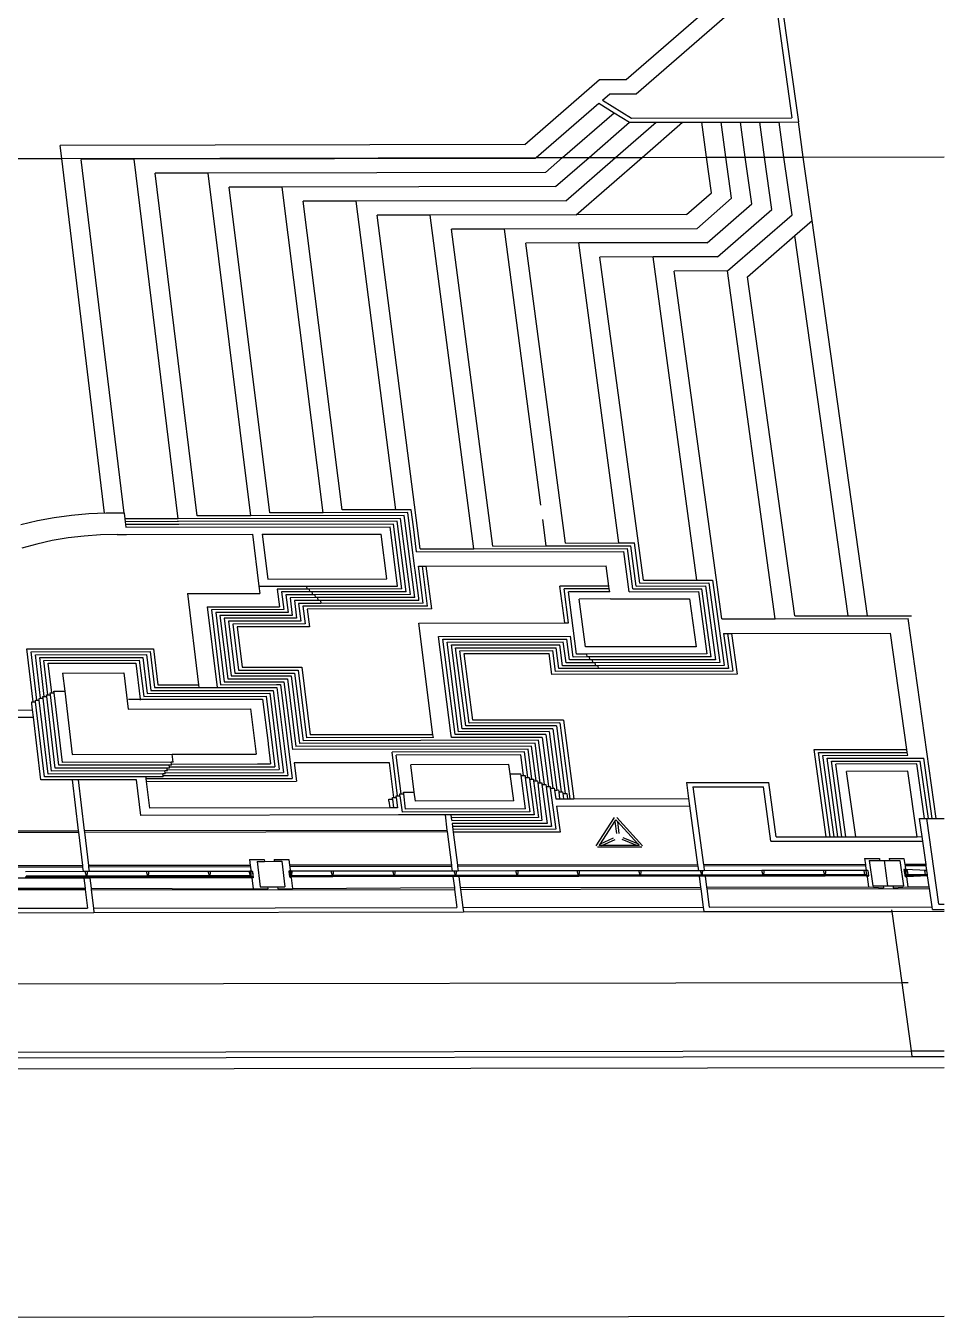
# Model space of a CAD drawing. Extents: x -83 to 83, y -28 to 43.
# Drawn here: x 59.2 to 83.23, y -25.63 to 8.21 of the extents above; entities that cross this region are included whole.
import ezdxf

# ---------------------------------------------------------------- set-up
doc = ezdxf.new("R2010")
doc.units = 0
doc.layers.get('0').update_dxf_attribs({"linetype": 'CONTINUOUS'})

msp = doc.modelspace()

# ---------------------------------------------------------------- linework, layer by layer
for p, q in [((74.904, 6.807), (77.523, 9.083)), ((75.172, 6.438), (78.106, 8.99)), ((78.801, 8.991), (79.247, 5.807)), ((78.952, 8.991), (79.414, 5.697)), ((72.257, 5.107), (74.213, 6.806)), ((74.213, 6.806), (74.904, 6.807)), ((74.285, 6.269), (74.478, 6.437)), ((74.478, 6.437), (75.172, 6.438)), ((72.554, 4.764), (74.192, 6.189)), ((74.192, 6.189), (74.595, 5.939)), ((74.285, 6.269), (75.043, 5.799)), ((73.246, 4.766), (74.595, 5.939)), ((74.595, 5.939), (74.998, 5.688)), ((75.043, 5.799), (79.247, 5.807)), ((73.939, 4.767), (74.998, 5.688)), ((74.632, 4.768), (75.69, 5.69)), ((74.998, 5.688), (75.69, 5.69)), ((75.324, 4.77), (76.382, 5.691)), ((75.69, 5.69), (76.382, 5.691)), ((76.382, 5.691), (76.887, 5.692)), ((76.887, 5.692), (77.392, 5.693)), ((77.013, 4.773), (76.887, 5.692)), ((77.392, 5.693), (77.898, 5.694)), ((77.519, 4.774), (77.392, 5.693)), ((77.898, 5.694), (78.403, 5.695)), ((78.025, 4.775), (77.898, 5.694)), ((78.403, 5.695), (78.908, 5.696)), ((78.531, 4.776), (78.403, 5.695)), ((78.908, 5.696), (79.414, 5.697)), ((79.036, 4.777), (78.908, 5.696)), ((79.542, 4.778), (79.414, 5.697)), ((72.257, 5.107), (60.1, 5.084)), ((60.142, 4.741), (60.1, 5.084)), ((52.677, 4.727), (60.142, 4.741)), ((60.142, 4.741), (72.554, 4.764)), ((61.258, -4.545), (60.142, 4.741)), ((72.525, 4.739), (62.034, 4.719)), ((72.525, 4.739), (72.554, 4.764)), ((72.554, 4.764), (73.246, 4.766)), ((72.793, 4.372), (73.246, 4.766)), ((73.062, 4.004), (73.939, 4.767)), ((73.246, 4.766), (73.939, 4.767)), ((73.33, 3.635), (74.632, 4.768)), ((73.599, 3.267), (75.324, 4.77)), ((73.939, 4.767), (74.632, 4.768)), ((74.632, 4.768), (75.324, 4.77)), ((75.324, 4.77), (77.013, 4.773)), ((77.013, 4.773), (77.519, 4.774)), ((77.141, 3.843), (77.013, 4.773)), ((77.519, 4.774), (78.025, 4.775)), ((77.668, 3.698), (77.519, 4.774)), ((78.025, 4.775), (78.531, 4.776)), ((78.194, 3.553), (78.025, 4.775)), ((78.531, 4.776), (79.036, 4.777)), ((78.721, 3.409), (78.531, 4.776)), ((79.036, 4.777), (79.542, 4.778)), ((79.248, 3.264), (79.036, 4.777)), ((79.542, 4.778), (83.229, 4.785)), ((79.775, 3.119), (79.542, 4.778)), ((62.034, 4.719), (60.648, 4.717)), ((61.767, -4.544), (60.648, 4.717)), ((63.184, -4.693), (62.034, 4.719)), ((63.969, 4.355), (62.583, 4.352)), ((63.683, -4.617), (62.583, 4.352)), ((72.793, 4.372), (63.969, 4.355)), ((65.082, -4.615), (63.969, 4.355)), ((65.905, 3.99), (64.518, 3.988)), ((65.581, -4.539), (64.518, 3.988)), ((73.062, 4.004), (65.905, 3.99)), ((66.979, -4.535), (65.905, 3.99)), ((76.488, 3.272), (77.141, 3.843)), ((67.843, 3.625), (66.456, 3.623)), ((67.479, -4.46), (66.456, 3.623)), ((73.33, 3.635), (67.843, 3.625)), ((68.877, -4.458), (67.843, 3.625)), ((76.758, 2.903), (77.668, 3.698)), ((77.029, 2.534), (78.194, 3.553)), ((77.299, 2.165), (78.721, 3.409)), ((69.783, 3.26), (68.395, 3.257)), ((69.518, -5.485), (68.395, 3.257)), ((73.599, 3.267), (69.783, 3.26)), ((70.918, -5.483), (69.783, 3.26)), ((76.488, 3.272), (73.599, 3.267)), ((77.558, 1.795), (79.248, 3.264)), ((79.325, 2.725), (79.775, 3.119)), ((81.224, -7.235), (79.775, 3.119)), ((71.724, 2.894), (70.336, 2.892)), ((71.417, -5.407), (70.336, 2.892)), ((76.758, 2.903), (71.724, 2.894)), ((72.677, -4.333), (71.724, 2.894)), ((78.085, 1.639), (79.325, 2.725)), ((80.714, -7.236), (79.325, 2.725)), ((73.667, 2.528), (72.278, 2.526)), ((73.317, -5.329), (72.278, 2.526)), ((77.029, 2.534), (73.667, 2.528)), ((74.717, -5.326), (73.667, 2.528)), ((75.611, 2.162), (74.222, 2.159)), ((75.358, -6.303), (74.222, 2.159)), ((77.299, 2.165), (75.611, 2.162)), ((76.759, -6.3), (75.611, 2.162)), ((77.558, 1.795), (76.167, 1.793)), ((77.407, -7.317), (76.167, 1.793)), ((78.811, -7.314), (77.558, 1.795)), ((79.325, -7.238), (78.085, 1.639)), ((59.941, -4.667), (59.501, -4.748)), ((60.39, -4.606), (59.941, -4.667)), ((60.844, -4.565), (60.39, -4.606)), ((61.304, -4.544), (60.844, -4.565)), ((61.767, -4.544), (61.304, -4.544)), ((61.767, -4.544), (61.785, -4.695)), ((63.184, -4.693), (61.785, -4.695)), ((61.785, -4.695), (61.785, -4.695)), ((61.785, -4.695), (61.794, -4.77)), ((69.006, -4.683), (63.184, -4.693)), ((65.082, -4.615), (63.683, -4.617)), ((69.099, -4.608), (65.082, -4.615)), ((66.979, -4.535), (65.581, -4.539)), ((69.191, -4.529), (66.979, -4.535)), ((66.98, -4.536), (66.979, -4.535)), ((68.877, -4.458), (67.479, -4.46)), ((69.284, -4.457), (68.877, -4.458)), ((69.262, -6.68), (69.006, -4.683)), ((69.374, -6.755), (69.099, -4.608)), ((69.371, -5.937), (69.191, -4.529)), ((69.341, -4.904), (69.284, -4.457)), ((72.818, -5.405), (72.727, -4.713)), ((59.501, -4.748), (59.071, -4.85)), ((63.156, -4.768), (61.794, -4.77)), ((61.794, -4.77), (61.803, -4.845)), ((63.166, -4.843), (61.803, -4.845)), ((61.803, -4.845), (61.812, -4.916)), ((61.812, -4.916), (68.728, -4.905)), ((63.191, -4.768), (63.156, -4.768)), ((63.2, -4.843), (63.166, -4.843)), ((68.914, -4.758), (63.191, -4.768)), ((68.821, -4.833), (63.2, -4.843)), ((68.926, -6.455), (68.728, -4.905)), ((69.038, -6.53), (68.821, -4.833)), ((69.15, -6.605), (68.914, -4.758)), ((69.425, -5.561), (69.341, -4.904)), ((59.485, -5.356), (59.091, -5.464)), ((59.89, -5.266), (59.485, -5.356)), ((60.304, -5.196), (59.89, -5.266)), ((60.726, -5.146), (60.304, -5.196)), ((61.153, -5.115), (60.726, -5.146)), ((61.584, -5.104), (61.153, -5.115)), ((61.584, -5.104), (61.834, -5.104)), ((61.834, -5.104), (65.127, -5.098)), ((65.127, -5.098), (65.296, -6.461)), ((65.382, -5.098), (68.497, -5.093)), ((65.382, -5.098), (65.528, -6.272)), ((68.647, -6.267), (68.497, -5.093)), ((71.417, -5.407), (72.818, -5.405)), ((72.818, -5.405), (75.032, -5.401)), ((73.317, -5.329), (74.717, -5.326)), ((74.717, -5.326), (75.124, -5.326)), ((75.173, -6.454), (75.032, -5.401)), ((75.265, -6.378), (75.124, -5.326)), ((69.425, -5.561), (74.848, -5.551)), ((69.518, -5.485), (70.918, -5.483)), ((70.918, -5.483), (74.94, -5.476)), ((74.989, -6.605), (74.848, -5.551)), ((75.081, -6.529), (74.94, -5.476)), ((69.385, -6.04), (69.371, -5.937)), ((69.479, -6.774), (69.385, -6.04)), ((69.474, -5.936), (69.576, -5.936)), ((69.598, -6.905), (69.474, -5.936)), ((69.71, -6.981), (69.576, -5.936)), ((69.576, -5.936), (69.678, -5.936)), ((69.678, -5.936), (74.387, -5.928)), ((69.822, -7.056), (69.678, -5.936)), ((74.457, -6.455), (74.387, -5.928)), ((65.528, -6.272), (68.647, -6.267)), ((75.265, -6.378), (77.075, -6.375)), ((75.358, -6.303), (76.759, -6.3)), ((76.759, -6.3), (77.039, -6.3)), ((77.039, -6.3), (77.167, -6.3)), ((77.075, -6.375), (77.358, -8.459)), ((77.167, -6.3), (77.373, -7.817)), ((63.428, -6.652), (65.319, -6.649)), ((63.428, -6.652), (63.719, -9.039)), ((65.296, -6.461), (66.54, -6.459)), ((65.296, -6.461), (65.319, -6.649)), ((66.549, -6.534), (65.778, -6.535)), ((65.778, -6.535), (65.836, -6.996)), ((66.623, -6.609), (65.89, -6.61)), ((65.89, -6.61), (65.948, -7.072)), ((66.696, -6.684), (66.002, -6.685)), ((66.002, -6.685), (66.059, -7.147)), ((66.769, -6.759), (66.113, -6.76)), ((66.113, -6.76), (66.171, -7.222)), ((66.54, -6.459), (68.926, -6.455)), ((66.54, -6.459), (66.549, -6.534)), ((66.613, -6.534), (66.549, -6.534)), ((69.038, -6.53), (66.613, -6.534)), ((66.613, -6.534), (66.623, -6.609)), ((66.686, -6.609), (66.623, -6.609)), ((69.15, -6.605), (66.686, -6.609)), ((66.686, -6.609), (66.696, -6.684)), ((66.76, -6.684), (66.696, -6.684)), ((69.262, -6.68), (66.76, -6.684)), ((66.76, -6.684), (66.769, -6.759)), ((66.833, -6.759), (66.769, -6.759)), ((69.374, -6.755), (66.833, -6.759)), ((66.833, -6.759), (66.843, -6.835)), ((74.457, -6.455), (73.172, -6.457)), ((73.299, -7.418), (73.172, -6.457)), ((74.467, -6.53), (73.284, -6.532)), ((73.401, -7.418), (73.284, -6.532)), ((74.477, -6.605), (73.397, -6.607)), ((73.612, -8.238), (73.397, -6.607)), ((74.467, -6.53), (74.457, -6.455)), ((74.477, -6.605), (74.467, -6.53)), ((74.989, -6.605), (76.798, -6.602)), ((75.081, -6.529), (76.89, -6.526)), ((75.173, -6.454), (76.983, -6.451)), ((76.798, -6.602), (77.02, -8.233)), ((77.132, -8.308), (76.89, -6.526)), ((76.983, -6.451), (77.245, -8.384)), ((63.943, -7), (65.836, -6.996)), ((63.943, -7), (64.202, -9.114)), ((65.948, -7.072), (64.055, -7.075)), ((64.055, -7.075), (64.296, -9.038)), ((66.843, -6.835), (66.225, -6.836)), ((66.225, -6.836), (66.283, -7.297)), ((66.916, -6.91), (66.337, -6.911)), ((66.337, -6.911), (66.395, -7.372)), ((69.71, -6.981), (66.449, -6.986)), ((66.449, -6.986), (66.506, -7.448)), ((69.822, -7.056), (66.56, -7.061)), ((66.56, -7.061), (66.618, -7.523)), ((66.907, -6.835), (66.843, -6.835)), ((69.486, -6.83), (66.907, -6.835)), ((66.907, -6.835), (66.916, -6.91)), ((69.598, -6.905), (66.916, -6.91)), ((69.486, -6.83), (69.479, -6.774)), ((74.502, -6.794), (73.677, -6.795)), ((73.843, -8.049), (73.677, -6.795)), ((74.502, -6.794), (76.568, -6.79)), ((76.568, -6.79), (76.738, -8.044)), ((66.059, -7.147), (64.166, -7.15)), ((64.166, -7.15), (64.389, -8.962)), ((66.171, -7.222), (64.278, -7.225)), ((64.278, -7.225), (64.482, -8.886)), ((66.283, -7.297), (64.39, -7.3)), ((64.39, -7.3), (64.575, -8.81)), ((66.395, -7.372), (64.501, -7.376)), ((64.501, -7.376), (64.669, -8.735)), ((69.478, -7.424), (73.299, -7.418)), ((69.852, -10.347), (69.478, -7.424)), ((73.299, -7.418), (73.401, -7.418)), ((77.407, -7.317), (78.811, -7.314)), ((78.811, -7.314), (82.284, -7.309)), ((79.325, -7.238), (80.714, -7.236)), ((80.714, -7.236), (81.224, -7.235)), ((81.224, -7.235), (82.376, -7.233)), ((83.022, -12.54), (82.284, -7.309)), ((66.506, -7.448), (64.613, -7.451)), ((64.613, -7.451), (64.762, -8.659)), ((66.618, -7.523), (64.724, -7.526)), ((64.724, -7.526), (64.855, -8.583)), ((69.996, -7.772), (73.447, -7.766)), ((70.322, -10.309), (69.996, -7.772)), ((73.52, -8.314), (73.447, -7.766)), ((77.459, -7.694), (77.561, -7.694)), ((77.459, -7.694), (77.584, -8.61)), ((77.561, -7.694), (77.696, -8.685)), ((77.561, -7.694), (77.664, -7.694)), ((77.664, -7.694), (81.825, -7.687)), ((77.664, -7.694), (77.809, -8.761)), ((82.254, -10.734), (81.825, -7.687)), ((59.226, -8.101), (62.541, -8.096)), ((59.39, -9.49), (59.226, -8.101)), ((62.541, -8.096), (62.655, -9.04)), ((70.108, -7.847), (73.355, -7.842)), ((70.43, -10.346), (70.108, -7.847)), ((70.22, -7.923), (73.262, -7.918)), ((70.523, -10.27), (70.22, -7.923)), ((70.333, -7.998), (73.17, -7.993)), ((70.616, -10.194), (70.333, -7.998)), ((70.445, -8.073), (73.077, -8.069)), ((70.709, -10.118), (70.445, -8.073)), ((73.15, -8.617), (73.077, -8.069)), ((73.242, -8.541), (73.17, -7.993)), ((73.335, -8.465), (73.262, -7.918)), ((73.427, -8.39), (73.355, -7.842)), ((76.738, -8.044), (73.843, -8.049)), ((77.373, -7.817), (77.418, -8.147)), ((59.337, -8.176), (62.448, -8.171)), ((59.486, -9.443), (59.337, -8.176)), ((59.449, -8.252), (62.354, -8.247)), ((59.583, -9.395), (59.449, -8.252)), ((59.56, -8.327), (62.261, -8.323)), ((59.68, -9.348), (59.56, -8.327)), ((59.671, -8.403), (62.168, -8.399)), ((59.777, -9.301), (59.671, -8.403)), ((62.168, -8.399), (62.282, -9.344)), ((62.261, -8.323), (62.375, -9.268)), ((62.354, -8.247), (62.469, -9.192)), ((62.448, -8.171), (62.562, -9.116)), ((70.557, -8.149), (72.985, -8.145)), ((70.801, -10.042), (70.557, -8.149)), ((70.669, -8.224), (72.892, -8.221)), ((70.894, -9.966), (70.669, -8.224)), ((72.964, -8.769), (72.892, -8.221)), ((73.057, -8.693), (72.985, -8.145)), ((73.952, -8.389), (73.427, -8.39)), ((73.878, -8.313), (73.52, -8.314)), ((73.868, -8.238), (73.612, -8.238)), ((77.02, -8.233), (73.868, -8.238)), ((73.868, -8.238), (73.878, -8.313)), ((73.942, -8.313), (73.878, -8.313)), ((77.132, -8.308), (73.942, -8.313)), ((73.942, -8.313), (73.952, -8.389)), ((74.017, -8.389), (73.952, -8.389)), ((77.245, -8.384), (74.017, -8.389)), ((74.017, -8.389), (74.027, -8.464)), ((77.358, -8.459), (74.091, -8.464)), ((77.418, -8.147), (77.471, -8.534)), ((59.783, -8.478), (62.074, -8.474)), ((59.874, -9.253), (59.783, -8.478)), ((60.159, -8.732), (61.76, -8.73)), ((60.159, -8.732), (60.215, -9.205)), ((61.76, -8.73), (61.873, -9.676)), ((62.074, -8.474), (62.188, -9.42)), ((64.669, -8.735), (66.231, -8.732)), ((64.762, -8.659), (66.324, -8.656)), ((64.855, -8.583), (66.418, -8.581)), ((66.231, -8.732), (66.453, -10.504)), ((66.324, -8.656), (66.546, -10.428)), ((66.418, -8.581), (66.639, -10.352)), ((77.809, -8.761), (72.964, -8.769)), ((77.696, -8.685), (73.057, -8.693)), ((74.175, -8.615), (73.15, -8.617)), ((74.101, -8.54), (73.242, -8.541)), ((74.027, -8.464), (73.335, -8.465)), ((74.091, -8.464), (74.027, -8.464)), ((74.091, -8.464), (74.101, -8.54)), ((74.165, -8.54), (74.101, -8.54)), ((77.471, -8.534), (74.165, -8.54)), ((74.165, -8.54), (74.175, -8.615)), ((77.584, -8.61), (74.175, -8.615)), ((62.562, -9.116), (63.728, -9.114)), ((62.655, -9.04), (63.719, -9.039)), ((63.719, -9.039), (63.728, -9.114)), ((63.728, -9.114), (64.202, -9.114)), ((64.202, -9.114), (65.766, -9.111)), ((64.296, -9.038), (65.757, -9.035)), ((64.389, -8.962), (65.952, -8.96)), ((64.482, -8.886), (66.045, -8.884)), ((64.575, -8.81), (66.138, -8.808)), ((65.757, -9.035), (65.859, -9.035)), ((65.766, -9.111), (66.052, -11.415)), ((65.859, -9.035), (66.164, -11.491)), ((65.952, -8.96), (66.173, -10.733)), ((66.045, -8.884), (66.266, -10.657)), ((66.138, -8.808), (66.359, -10.581)), ((59.448, -9.443), (59.486, -9.443)), ((59.454, -9.49), (59.448, -9.443)), ((59.486, -9.443), (59.551, -9.443)), ((59.545, -9.396), (59.583, -9.395)), ((59.551, -9.443), (59.545, -9.396)), ((59.779, -11.377), (59.551, -9.443)), ((59.583, -9.395), (59.648, -9.395)), ((59.642, -9.348), (59.68, -9.348)), ((59.648, -9.395), (59.642, -9.348)), ((59.872, -11.301), (59.648, -9.395)), ((59.68, -9.348), (59.744, -9.348)), ((59.739, -9.301), (59.777, -9.301)), ((59.744, -9.348), (59.739, -9.301)), ((59.966, -11.225), (59.744, -9.348)), ((59.777, -9.301), (59.841, -9.3)), ((59.841, -9.3), (59.836, -9.253)), ((59.836, -9.253), (59.874, -9.253)), ((60.06, -11.149), (59.841, -9.3)), ((59.874, -9.253), (59.938, -9.253)), ((59.933, -9.206), (60.215, -9.205)), ((59.938, -9.253), (59.933, -9.206)), ((60.154, -11.073), (59.938, -9.253)), ((60.215, -9.205), (60.411, -10.863)), ((61.881, -9.42), (62.188, -9.42)), ((62.188, -9.42), (65.393, -9.415)), ((62.188, -9.42), (62.191, -9.439)), ((62.282, -9.344), (65.487, -9.339)), ((62.375, -9.268), (65.58, -9.263)), ((62.469, -9.192), (65.673, -9.187)), ((65.393, -9.415), (65.536, -10.571)), ((65.487, -9.339), (65.716, -11.187)), ((65.58, -9.263), (65.828, -11.263)), ((65.673, -9.187), (65.94, -11.339)), ((58.491, -9.701), (59.376, -9.699)), ((59.351, -9.49), (59.39, -9.49)), ((59.357, -9.538), (59.351, -9.49)), ((59.376, -9.699), (59.357, -9.538)), ((59.398, -9.889), (59.376, -9.699)), ((59.39, -9.49), (59.454, -9.49)), ((59.685, -11.453), (59.454, -9.49)), ((61.873, -9.676), (65.079, -9.671)), ((65.079, -9.671), (65.225, -10.856)), ((58.513, -9.89), (59.398, -9.889)), ((59.591, -11.529), (59.398, -9.889)), ((73.082, -10.115), (70.709, -10.118)), ((73.174, -10.039), (70.801, -10.042)), ((73.267, -9.963), (70.894, -9.966)), ((73.082, -10.115), (73.315, -11.89)), ((73.174, -10.039), (73.436, -12.027)), ((73.267, -9.963), (73.539, -12.027)), ((69.862, -10.423), (66.546, -10.428)), ((69.852, -10.347), (66.639, -10.352)), ((69.862, -10.423), (69.852, -10.347)), ((70.337, -10.422), (70.322, -10.309)), ((72.711, -10.419), (70.337, -10.422)), ((72.803, -10.343), (70.43, -10.346)), ((72.896, -10.267), (70.523, -10.27)), ((72.989, -10.191), (70.616, -10.194)), ((72.711, -10.419), (72.879, -11.701)), ((72.803, -10.343), (72.988, -11.748)), ((72.896, -10.267), (73.097, -11.796)), ((72.989, -10.191), (73.206, -11.843)), ((65.536, -10.571), (65.54, -10.599)), ((65.54, -10.599), (65.603, -11.112)), ((72.34, -10.723), (66.173, -10.733)), ((72.432, -10.647), (66.266, -10.657)), ((72.525, -10.571), (66.359, -10.581)), ((72.618, -10.495), (66.453, -10.504)), ((72.247, -10.799), (68.78, -10.804)), ((68.925, -11.945), (68.78, -10.804)), ((72.334, -11.464), (72.247, -10.799)), ((72.443, -11.511), (72.34, -10.723)), ((72.552, -11.559), (72.432, -10.647)), ((72.661, -11.606), (72.525, -10.571)), ((72.77, -11.653), (72.618, -10.495)), ((79.826, -10.738), (82.254, -10.734)), ((80.141, -13.021), (79.826, -10.738)), ((79.939, -10.814), (82.264, -10.81)), ((80.244, -13.021), (79.939, -10.814)), ((82.264, -10.81), (82.254, -10.734)), ((82.275, -10.886), (82.264, -10.81)), ((62.949, -11.144), (60.06, -11.149)), ((63.004, -11.068), (60.154, -11.073)), ((60.411, -10.863), (63.03, -10.859)), ((63.013, -11.144), (62.949, -11.144)), ((62.955, -11.192), (62.949, -11.144)), ((63.055, -11.068), (63.004, -11.068)), ((63.01, -11.116), (63.004, -11.068)), ((63.01, -11.116), (65.257, -11.112)), ((63.013, -11.144), (63.01, -11.116)), ((63.03, -10.859), (65.225, -10.856)), ((63.055, -11.068), (63.03, -10.859)), ((65.257, -11.112), (65.603, -11.112)), ((68.712, -11.08), (66.217, -11.084)), ((66.217, -11.084), (66.277, -11.567)), ((68.828, -11.992), (68.712, -11.08)), ((72.154, -10.875), (68.892, -10.88)), ((69.022, -11.897), (68.892, -10.88)), ((71.841, -11.132), (69.272, -11.136)), ((69.363, -11.849), (69.272, -11.136)), ((71.871, -11.37), (71.841, -11.132)), ((72.225, -11.417), (72.154, -10.875)), ((80.052, -10.889), (82.275, -10.886)), ((80.347, -13.021), (80.052, -10.889)), ((80.166, -10.965), (82.697, -10.961)), ((80.45, -13.021), (80.166, -10.965)), ((80.279, -11.041), (82.605, -11.037)), ((80.553, -13.021), (80.279, -11.041)), ((82.513, -11.114), (80.392, -11.117)), ((80.656, -13.02), (80.392, -11.117)), ((82.714, -12.541), (82.513, -11.114)), ((82.817, -12.54), (82.605, -11.037)), ((82.919, -12.54), (82.697, -10.961)), ((62.343, -11.449), (59.685, -11.453)), ((62.784, -11.372), (59.779, -11.377)), ((62.839, -11.296), (59.872, -11.301)), ((62.894, -11.22), (59.966, -11.225)), ((62.729, -11.449), (62.343, -11.449)), ((62.349, -11.497), (62.343, -11.449)), ((62.349, -11.497), (66.164, -11.491)), ((62.358, -11.573), (62.349, -11.497)), ((62.793, -11.448), (62.729, -11.449)), ((62.848, -11.372), (62.784, -11.372)), ((62.79, -11.42), (62.784, -11.372)), ((62.79, -11.42), (66.052, -11.415)), ((62.793, -11.448), (62.79, -11.42)), ((62.903, -11.296), (62.839, -11.296)), ((62.845, -11.344), (62.839, -11.296)), ((62.845, -11.344), (65.94, -11.339)), ((62.848, -11.372), (62.845, -11.344)), ((62.958, -11.22), (62.894, -11.22)), ((62.9, -11.268), (62.894, -11.22)), ((62.9, -11.268), (65.828, -11.263)), ((62.903, -11.296), (62.9, -11.268)), ((62.955, -11.192), (65.716, -11.187)), ((62.958, -11.22), (62.955, -11.192)), ((71.871, -11.37), (72.154, -11.369)), ((71.964, -12.083), (71.871, -11.37)), ((72.16, -11.417), (72.154, -11.369)), ((72.274, -12.292), (72.16, -11.417)), ((72.16, -11.417), (72.225, -11.417)), ((72.225, -11.417), (72.263, -11.416)), ((72.263, -11.416), (72.269, -11.464)), ((72.269, -11.464), (72.387, -12.368)), ((72.269, -11.464), (72.334, -11.464)), ((72.334, -11.464), (72.372, -11.464)), ((72.372, -11.464), (72.378, -11.511)), ((82.282, -11.304), (80.676, -11.307)), ((80.914, -13.02), (80.676, -11.307)), ((82.523, -13.018), (82.282, -11.304)), ((60.413, -11.528), (59.591, -11.529)), ((60.413, -11.528), (60.571, -12.86)), ((60.567, -11.528), (60.413, -11.528)), ((62.096, -11.526), (60.567, -11.528)), ((60.567, -11.528), (60.725, -12.86)), ((62.208, -12.46), (62.096, -11.526)), ((62.358, -11.573), (66.277, -11.567)), ((62.442, -12.269), (62.358, -11.573)), ((72.378, -11.511), (72.5, -12.444)), ((72.378, -11.511), (72.443, -11.511)), ((72.443, -11.511), (72.481, -11.511)), ((72.481, -11.511), (72.487, -11.559)), ((72.487, -11.559), (72.613, -12.52)), ((72.487, -11.559), (72.552, -11.559)), ((72.552, -11.559), (72.59, -11.559)), ((72.59, -11.559), (72.596, -11.606)), ((72.596, -11.606), (72.705, -12.596)), ((72.596, -11.606), (72.661, -11.606)), ((72.661, -11.606), (72.699, -11.606)), ((72.699, -11.606), (72.705, -11.653)), ((72.705, -11.653), (72.77, -11.653)), ((72.705, -11.653), (72.839, -12.672)), ((72.77, -11.653), (72.808, -11.653)), ((72.808, -11.653), (72.814, -11.701)), ((72.814, -11.701), (72.879, -11.701)), ((72.814, -11.701), (72.952, -12.748)), ((72.879, -11.701), (72.917, -11.701)), ((72.917, -11.701), (72.923, -11.748)), ((72.923, -11.748), (72.988, -11.748)), ((72.923, -11.748), (73.065, -12.824)), ((72.988, -11.748), (73.026, -11.748)), ((73.026, -11.748), (73.032, -11.796)), ((73.026, -11.748), (73.033, -11.796)), ((73.032, -11.796), (73.033, -11.796)), ((73.033, -11.796), (73.097, -11.796)), ((73.033, -11.796), (73.064, -12.028)), ((73.097, -11.796), (73.135, -11.795)), ((73.135, -11.795), (73.142, -11.843)), ((73.142, -11.843), (73.206, -11.843)), ((73.142, -11.843), (73.166, -12.028)), ((73.206, -11.843), (73.244, -11.843)), ((73.244, -11.843), (73.251, -11.89)), ((76.486, -11.598), (78.64, -11.595)), ((76.486, -11.598), (76.543, -12.022)), ((76.656, -11.712), (78.501, -11.709)), ((76.656, -11.712), (76.931, -13.751)), ((78.696, -13.138), (78.501, -11.709)), ((78.835, -13.023), (78.64, -11.595)), ((68.699, -12.088), (68.693, -12.04)), ((68.693, -12.04), (68.795, -12.04)), ((68.699, -12.088), (68.72, -12.259)), ((68.789, -11.993), (68.828, -11.992)), ((68.795, -12.04), (68.789, -11.993)), ((68.795, -12.04), (68.823, -12.259)), ((68.828, -11.992), (68.892, -11.992)), ((68.892, -11.992), (68.886, -11.945)), ((68.886, -11.945), (68.925, -11.945)), ((68.892, -11.992), (68.926, -12.259)), ((68.925, -11.945), (68.989, -11.945)), ((68.989, -11.945), (68.983, -11.897)), ((68.983, -11.897), (69.022, -11.897)), ((68.989, -11.945), (69.043, -12.373)), ((69.022, -11.897), (69.086, -11.897)), ((69.08, -11.849), (69.363, -11.849)), ((69.086, -11.897), (69.08, -11.849)), ((69.137, -12.297), (69.086, -11.897)), ((69.393, -12.087), (69.363, -11.849)), ((71.964, -12.083), (69.393, -12.087)), ((73.064, -12.028), (73.166, -12.028)), ((73.166, -12.028), (73.269, -12.028)), ((73.251, -11.89), (73.315, -11.89)), ((73.251, -11.89), (73.269, -12.028)), ((73.269, -12.028), (73.372, -12.027)), ((73.315, -11.89), (73.354, -11.89)), ((73.354, -11.89), (73.372, -12.027)), ((73.372, -12.027), (73.436, -12.027)), ((73.436, -12.027), (73.539, -12.027)), ((73.539, -12.027), (76.543, -12.022)), ((76.543, -12.022), (76.569, -12.213)), ((68.95, -12.449), (62.208, -12.46)), ((68.72, -12.259), (62.442, -12.269)), ((68.823, -12.259), (68.72, -12.259)), ((68.926, -12.259), (68.823, -12.259)), ((70.168, -12.447), (68.95, -12.449)), ((72.387, -12.368), (69.043, -12.373)), ((72.274, -12.292), (69.137, -12.297)), ((70.168, -12.447), (70.219, -12.846)), ((70.322, -12.447), (70.168, -12.447)), ((72.5, -12.444), (70.322, -12.447)), ((70.322, -12.447), (70.332, -12.523)), ((72.613, -12.52), (70.332, -12.523)), ((73.089, -12.218), (76.569, -12.213)), ((73.089, -12.218), (73.178, -12.9)), ((74.123, -13.26), (74.604, -12.516)), ((74.66, -12.516), (75.338, -13.258)), ((76.569, -12.213), (76.776, -13.752)), ((60.725, -12.86), (70.219, -12.846)), ((70.219, -12.846), (70.224, -12.884)), ((70.332, -12.523), (70.342, -12.6)), ((72.705, -12.596), (70.342, -12.6)), ((72.839, -12.672), (70.351, -12.676)), ((70.351, -12.676), (70.361, -12.752)), ((72.952, -12.748), (70.361, -12.752)), ((70.361, -12.752), (70.371, -12.828)), ((73.065, -12.824), (70.371, -12.828)), ((70.371, -12.828), (70.381, -12.904)), ((74.232, -13.206), (74.613, -12.617)), ((74.613, -12.617), (74.64, -12.575)), ((74.613, -12.617), (74.655, -12.931)), ((74.64, -12.575), (74.677, -12.617)), ((74.677, -12.617), (74.719, -12.931)), ((74.677, -12.617), (75.215, -13.205)), ((82.585, -12.541), (82.714, -12.541)), ((82.652, -13.017), (82.585, -12.541)), ((82.714, -12.541), (82.778, -12.541)), ((82.778, -12.541), (82.817, -12.54)), ((83.094, -14.784), (82.778, -12.541)), ((82.817, -12.54), (82.919, -12.54)), ((82.919, -12.54), (83.022, -12.54)), ((83.022, -12.54), (83.229, -12.54)), ((39.392, -12.931), (60.576, -12.899)), ((46.113, -12.882), (60.571, -12.86)), ((60.571, -12.86), (60.576, -12.899)), ((60.576, -12.899), (60.68, -13.776)), ((60.725, -12.86), (60.73, -12.898)), ((60.73, -12.898), (70.224, -12.884)), ((60.73, -12.898), (60.834, -13.776)), ((70.224, -12.884), (70.336, -13.761)), ((73.178, -12.9), (70.381, -12.904)), ((70.381, -12.904), (70.491, -13.761)), ((74.232, -13.206), (74.578, -13.049)), ((74.269, -13.248), (74.616, -13.09)), ((75.188, -13.246), (74.8, -13.09)), ((75.215, -13.205), (74.826, -13.048)), ((78.696, -13.138), (82.668, -13.132)), ((78.835, -13.023), (80.141, -13.021)), ((80.141, -13.021), (80.244, -13.021)), ((80.244, -13.021), (80.347, -13.021)), ((80.347, -13.021), (80.45, -13.021)), ((80.45, -13.021), (80.553, -13.021)), ((80.553, -13.021), (80.656, -13.02)), ((80.656, -13.02), (80.914, -13.02)), ((80.914, -13.02), (82.523, -13.018)), ((82.523, -13.018), (82.652, -13.017)), ((82.668, -13.132), (82.652, -13.017)), ((82.754, -13.743), (82.668, -13.132)), ((75.314, -13.294), (74.156, -13.295)), ((74.205, -13.248), (74.232, -13.206)), ((74.269, -13.248), (74.205, -13.248)), ((75.188, -13.246), (74.269, -13.248)), ((75.252, -13.246), (75.188, -13.246)), ((75.215, -13.205), (75.252, -13.246)), ((60.68, -13.776), (50.01, -13.792)), ((60.684, -13.814), (50.014, -13.83)), ((60.68, -13.776), (60.684, -13.814)), ((60.684, -13.814), (60.698, -13.934)), ((65.07, -13.769), (60.834, -13.776)), ((60.834, -13.776), (60.839, -13.814)), ((65.074, -13.808), (60.839, -13.814)), ((60.839, -13.814), (60.853, -13.933)), ((65.051, -13.617), (65.437, -13.616)), ((65.051, -13.617), (65.07, -13.769)), ((65.07, -13.769), (65.074, -13.808)), ((65.074, -13.808), (65.086, -13.903)), ((65.25, -13.664), (65.379, -13.664)), ((65.25, -13.664), (65.332, -14.333)), ((65.379, -13.664), (65.443, -13.664)), ((65.437, -13.616), (65.443, -13.664)), ((65.443, -13.664), (65.7, -13.663)), ((65.695, -13.616), (66.081, -13.615)), ((65.695, -13.616), (65.7, -13.663)), ((65.7, -13.663), (65.765, -13.663)), ((65.765, -13.663), (65.894, -13.663)), ((65.894, -13.663), (65.976, -14.332)), ((66.081, -13.615), (66.1, -13.768)), ((70.336, -13.761), (66.1, -13.768)), ((66.1, -13.768), (66.104, -13.806)), ((70.341, -13.8), (66.104, -13.806)), ((66.104, -13.806), (66.116, -13.901)), ((70.336, -13.761), (70.341, -13.8)), ((70.341, -13.8), (70.356, -13.919)), ((76.776, -13.752), (70.491, -13.761)), ((70.491, -13.761), (70.496, -13.799)), ((76.781, -13.79), (70.496, -13.799)), ((70.496, -13.799), (70.511, -13.919)), ((76.776, -13.752), (76.781, -13.79)), ((76.781, -13.79), (76.797, -13.909)), ((81.169, -13.745), (76.931, -13.751)), ((76.931, -13.751), (76.936, -13.79)), ((81.174, -13.783), (76.936, -13.79)), ((76.936, -13.79), (76.952, -13.909)), ((81.148, -13.592), (81.169, -13.745)), ((81.148, -13.592), (81.534, -13.592)), ((81.169, -13.745), (81.174, -13.783)), ((81.174, -13.783), (81.191, -13.903)), ((81.27, -13.64), (81.477, -13.64)), ((81.27, -13.64), (81.364, -14.309)), ((81.477, -13.64), (81.541, -13.639)), ((81.534, -13.592), (81.541, -13.639)), ((81.541, -13.639), (81.657, -13.639)), ((81.657, -13.639), (81.799, -13.639)), ((81.657, -13.639), (81.75, -14.308)), ((81.792, -13.591), (82.178, -13.591)), ((81.792, -13.591), (81.799, -13.639)), ((81.799, -13.639), (81.863, -13.639)), ((81.863, -13.639), (82.069, -13.639)), ((82.069, -13.639), (82.163, -14.307)), ((82.178, -13.591), (82.2, -13.744)), ((82.754, -13.743), (82.2, -13.744)), ((82.2, -13.744), (82.205, -13.782)), ((82.759, -13.781), (82.205, -13.782)), ((82.205, -13.782), (82.219, -13.879)), ((82.759, -13.781), (82.754, -13.743)), ((82.776, -13.9), (82.759, -13.781)), ((60.718, -14.101), (50.045, -14.117)), ((60.715, -14.077), (59.183, -14.079)), ((60.698, -13.934), (59.192, -13.936)), ((60.763, -14.048), (59.205, -14.05)), ((60.75, -13.933), (60.698, -13.934)), ((60.715, -14.077), (60.718, -14.101)), ((60.793, -14.077), (60.715, -14.077)), ((60.873, -14.1), (60.718, -14.101)), ((60.718, -14.101), (60.749, -14.363)), ((60.793, -14.077), (60.75, -13.933)), ((60.801, -13.933), (60.75, -13.933)), ((60.801, -13.933), (60.793, -14.077)), ((60.87, -14.077), (60.793, -14.077)), ((60.853, -13.933), (60.801, -13.933)), ((62.373, -14.046), (60.815, -14.048)), ((62.359, -13.931), (60.853, -13.933)), ((62.402, -14.074), (60.87, -14.077)), ((60.87, -14.077), (60.873, -14.1)), ((65.11, -14.094), (60.873, -14.1)), ((60.873, -14.1), (60.904, -14.363)), ((62.402, -14.074), (62.359, -13.931)), ((62.411, -13.931), (62.359, -13.931)), ((62.411, -13.931), (62.402, -14.074)), ((64.012, -14.072), (62.402, -14.074)), ((63.969, -13.929), (62.411, -13.931)), ((63.983, -14.043), (62.425, -14.046)), ((64.012, -14.072), (63.969, -13.929)), ((64.02, -13.929), (63.969, -13.929)), ((64.02, -13.929), (64.012, -14.072)), ((65.107, -14.07), (64.012, -14.072)), ((65.038, -13.927), (64.02, -13.929)), ((65.077, -14.042), (64.034, -14.043)), ((65.038, -13.927), (65.086, -13.903)), ((65.077, -14.042), (65.038, -13.927)), ((65.085, -13.927), (65.038, -13.927)), ((65.085, -13.927), (65.077, -14.042)), ((65.086, -13.903), (65.085, -13.927)), ((65.089, -13.927), (65.085, -13.927)), ((65.086, -13.903), (65.13, -13.927)), ((65.089, -13.927), (65.086, -13.903)), ((65.13, -13.927), (65.089, -13.927)), ((65.107, -14.07), (65.089, -13.927)), ((65.135, -14.07), (65.107, -14.07)), ((65.11, -14.094), (65.107, -14.07)), ((65.135, -14.07), (65.11, -14.094)), ((65.11, -14.094), (65.145, -14.381)), ((65.15, -14.094), (65.11, -14.094)), ((65.13, -13.927), (65.135, -14.07)), ((65.13, -13.927), (65.15, -14.094)), ((66.116, -13.901), (66.079, -13.925)), ((66.079, -13.925), (66.096, -14.069)), ((66.119, -13.925), (66.079, -13.925)), ((66.14, -14.093), (66.096, -14.069)), ((66.137, -14.069), (66.096, -14.069)), ((66.171, -13.925), (66.116, -13.901)), ((66.116, -13.901), (66.124, -13.925)), ((66.119, -13.925), (66.116, -13.901)), ((66.137, -14.069), (66.119, -13.925)), ((66.124, -13.925), (66.119, -13.925)), ((66.124, -13.925), (66.159, -14.04)), ((66.171, -13.925), (66.124, -13.925)), ((67.232, -14.067), (66.137, -14.069)), ((66.14, -14.093), (66.137, -14.069)), ((66.14, -14.093), (66.176, -14.379)), ((66.159, -14.04), (66.171, -13.925)), ((67.202, -14.038), (66.159, -14.04)), ((67.188, -13.924), (66.171, -13.925)), ((67.232, -14.067), (67.188, -13.924)), ((67.24, -13.924), (67.188, -13.924)), ((67.24, -13.924), (67.232, -14.067)), ((68.842, -14.065), (67.232, -14.067)), ((68.798, -13.921), (67.24, -13.924)), ((68.813, -14.036), (67.254, -14.038)), ((68.842, -14.065), (68.798, -13.921)), ((68.85, -13.921), (68.798, -13.921)), ((68.85, -13.921), (68.842, -14.065)), ((70.375, -14.062), (68.842, -14.065)), ((70.356, -13.919), (68.85, -13.921)), ((70.423, -14.034), (68.864, -14.036)), ((70.408, -13.919), (70.356, -13.919)), ((70.375, -14.062), (70.412, -14.349)), ((70.452, -14.062), (70.375, -14.062)), ((70.452, -14.062), (70.408, -13.919)), ((70.459, -13.919), (70.408, -13.919)), ((70.459, -13.919), (70.452, -14.062)), ((70.529, -14.062), (70.452, -14.062)), ((70.511, -13.919), (70.459, -13.919)), ((72.033, -14.031), (70.474, -14.033)), ((72.018, -13.916), (70.511, -13.919)), ((72.062, -14.06), (70.529, -14.062)), ((70.529, -14.062), (70.566, -14.349)), ((72.062, -14.06), (72.018, -13.916)), ((72.07, -13.916), (72.018, -13.916)), ((72.07, -13.916), (72.062, -14.06)), ((73.673, -14.057), (72.062, -14.06)), ((73.628, -13.914), (72.07, -13.916)), ((73.643, -14.029), (72.084, -14.031)), ((73.673, -14.057), (73.628, -13.914)), ((73.68, -13.914), (73.628, -13.914)), ((73.68, -13.914), (73.673, -14.057)), ((75.283, -14.055), (73.673, -14.057)), ((75.238, -13.912), (73.68, -13.914)), ((75.254, -14.026), (73.695, -14.029)), ((75.283, -14.055), (75.238, -13.912)), ((75.29, -13.912), (75.238, -13.912)), ((75.29, -13.912), (75.283, -14.055)), ((76.817, -14.053), (75.283, -14.055)), ((76.797, -13.909), (75.29, -13.912)), ((76.864, -14.024), (75.305, -14.026)), ((76.849, -13.909), (76.797, -13.909)), ((76.894, -14.052), (76.817, -14.053)), ((76.817, -14.053), (76.855, -14.339)), ((76.894, -14.052), (76.849, -13.909)), ((76.9, -13.909), (76.849, -13.909)), ((76.9, -13.909), (76.894, -14.052)), ((76.971, -14.052), (76.894, -14.052)), ((76.952, -13.909), (76.9, -13.909)), ((78.475, -14.021), (76.916, -14.024)), ((78.459, -13.907), (76.952, -13.909)), ((78.505, -14.05), (76.971, -14.052)), ((76.971, -14.052), (77.01, -14.339)), ((78.505, -14.05), (78.459, -13.907)), ((78.511, -13.907), (78.459, -13.907)), ((78.511, -13.907), (78.505, -14.05)), ((80.116, -14.048), (78.505, -14.05)), ((80.07, -13.904), (78.511, -13.907)), ((80.086, -14.019), (78.527, -14.021)), ((80.116, -14.048), (80.07, -13.904)), ((80.122, -13.904), (80.07, -13.904)), ((80.122, -13.904), (80.116, -14.048)), ((81.211, -14.046), (80.116, -14.048)), ((81.139, -13.903), (80.122, -13.904)), ((81.155, -14.017), (80.137, -14.019)), ((81.155, -14.017), (81.139, -13.903)), ((81.191, -13.903), (81.139, -13.903)), ((81.207, -14.017), (81.155, -14.017)), ((81.232, -13.903), (81.191, -13.903)), ((81.207, -14.017), (81.191, -13.903)), ((81.211, -14.046), (81.207, -14.017)), ((81.252, -14.046), (81.211, -14.046)), ((81.214, -14.07), (81.211, -14.046)), ((81.214, -14.07), (81.252, -14.046)), ((81.214, -14.07), (81.251, -14.333)), ((81.232, -13.903), (81.252, -14.046)), ((82.222, -13.901), (82.178, -13.877)), ((82.178, -13.877), (82.205, -14.068)), ((82.219, -13.879), (82.178, -13.877)), ((82.243, -14.067), (82.205, -14.068)), ((82.245, -14.068), (82.205, -14.068)), ((82.222, -13.901), (82.214, -14.044)), ((82.214, -14.044), (82.243, -14.067)), ((82.242, -14.044), (82.214, -14.044)), ((82.776, -13.9), (82.219, -13.879)), ((82.219, -13.879), (82.222, -13.901)), ((82.273, -13.901), (82.222, -13.901)), ((82.238, -14.016), (82.222, -13.901)), ((82.29, -14.016), (82.238, -14.016)), ((82.242, -14.044), (82.238, -14.016)), ((82.745, -14.044), (82.242, -14.044)), ((82.245, -14.067), (82.242, -14.044)), ((82.243, -14.067), (82.245, -14.068)), ((82.245, -14.067), (82.243, -14.067)), ((82.796, -14.044), (82.245, -14.067)), ((82.245, -14.068), (82.245, -14.067)), ((82.245, -14.068), (82.282, -14.331)), ((82.29, -14.016), (82.273, -13.901)), ((82.741, -14.015), (82.29, -14.016)), ((82.725, -13.9), (82.776, -13.9)), ((82.741, -14.015), (82.725, -13.9)), ((82.792, -14.015), (82.741, -14.015)), ((82.745, -14.044), (82.741, -14.015)), ((82.796, -14.044), (82.745, -14.044)), ((82.792, -14.015), (82.776, -13.9)), ((82.796, -14.044), (82.792, -14.015)), ((82.837, -14.33), (82.796, -14.044)), ((50.074, -14.379), (60.749, -14.363)), ((50.078, -14.418), (60.754, -14.402)), ((60.749, -14.363), (60.754, -14.402)), ((60.754, -14.402), (60.812, -14.889)), ((60.904, -14.363), (65.145, -14.381)), ((60.904, -14.363), (60.909, -14.411)), ((60.909, -14.411), (70.418, -14.397)), ((60.909, -14.411), (60.966, -14.889)), ((65.145, -14.381), (65.531, -14.38)), ((65.332, -14.333), (65.461, -14.332)), ((65.461, -14.332), (65.525, -14.332)), ((65.525, -14.332), (65.531, -14.38)), ((65.525, -14.332), (65.783, -14.332)), ((65.783, -14.332), (65.789, -14.38)), ((65.783, -14.332), (65.848, -14.332)), ((65.789, -14.38), (66.176, -14.379)), ((65.848, -14.332), (65.976, -14.332)), ((66.176, -14.379), (70.412, -14.349)), ((70.412, -14.349), (70.418, -14.397)), ((70.418, -14.397), (70.479, -14.875)), ((70.566, -14.349), (76.855, -14.339)), ((70.566, -14.349), (70.572, -14.397)), ((70.572, -14.397), (76.862, -14.387)), ((70.572, -14.397), (70.634, -14.875)), ((76.855, -14.339), (76.862, -14.387)), ((76.862, -14.387), (76.926, -14.865)), ((77.01, -14.339), (81.251, -14.333)), ((77.01, -14.339), (77.016, -14.387)), ((77.016, -14.387), (82.843, -14.378)), ((77.016, -14.387), (77.081, -14.865)), ((81.251, -14.333), (81.641, -14.356)), ((81.364, -14.309), (81.57, -14.308)), ((81.57, -14.308), (81.634, -14.308)), ((81.634, -14.308), (81.641, -14.356)), ((81.634, -14.308), (81.75, -14.308)), ((81.75, -14.308), (81.892, -14.308)), ((81.892, -14.308), (81.899, -14.356)), ((81.892, -14.308), (81.957, -14.308)), ((81.899, -14.356), (82.282, -14.331)), ((81.957, -14.308), (82.163, -14.307)), ((82.282, -14.331), (82.837, -14.33)), ((82.843, -14.378), (82.837, -14.33)), ((82.911, -14.856), (82.843, -14.378)), ((39.586, -14.921), (60.812, -14.889)), ((60.966, -14.889), (70.479, -14.875)), ((60.966, -14.889), (60.98, -15.004)), ((70.634, -14.875), (76.926, -14.865)), ((70.634, -14.875), (70.648, -14.99)), ((76.926, -14.865), (76.942, -14.98)), ((77.081, -14.865), (82.911, -14.856)), ((82.921, -14.928), (82.911, -14.856)), ((83.094, -14.784), (83.229, -14.784)), ((39.597, -15.036), (60.98, -15.004)), ((60.98, -15.004), (70.648, -14.99)), ((70.648, -14.99), (76.942, -14.98)), ((76.942, -14.98), (81.856, -14.973)), ((81.85, -14.93), (81.856, -14.973)), ((81.856, -14.973), (83.229, -14.971)), ((81.856, -14.973), (82.118, -16.848)), ((82.921, -14.928), (83.229, -14.928)), ((82.118, -16.848), (39.779, -16.909)), ((82.287, -16.848), (82.118, -16.848)), ((82.118, -16.848), (82.366, -18.629)), ((39.953, -18.689), (82.366, -18.629)), ((39.967, -18.833), (82.386, -18.774)), ((82.366, -18.629), (83.229, -18.628)), ((82.366, -18.629), (82.386, -18.774)), ((82.386, -18.774), (83.229, -18.772)), ((39.995, -19.122), (83.229, -19.062)), ((40.628, -25.626), (83.229, -25.572))]:
    msp.add_line(p, q)

doc.saveas('drawing.dxf')
